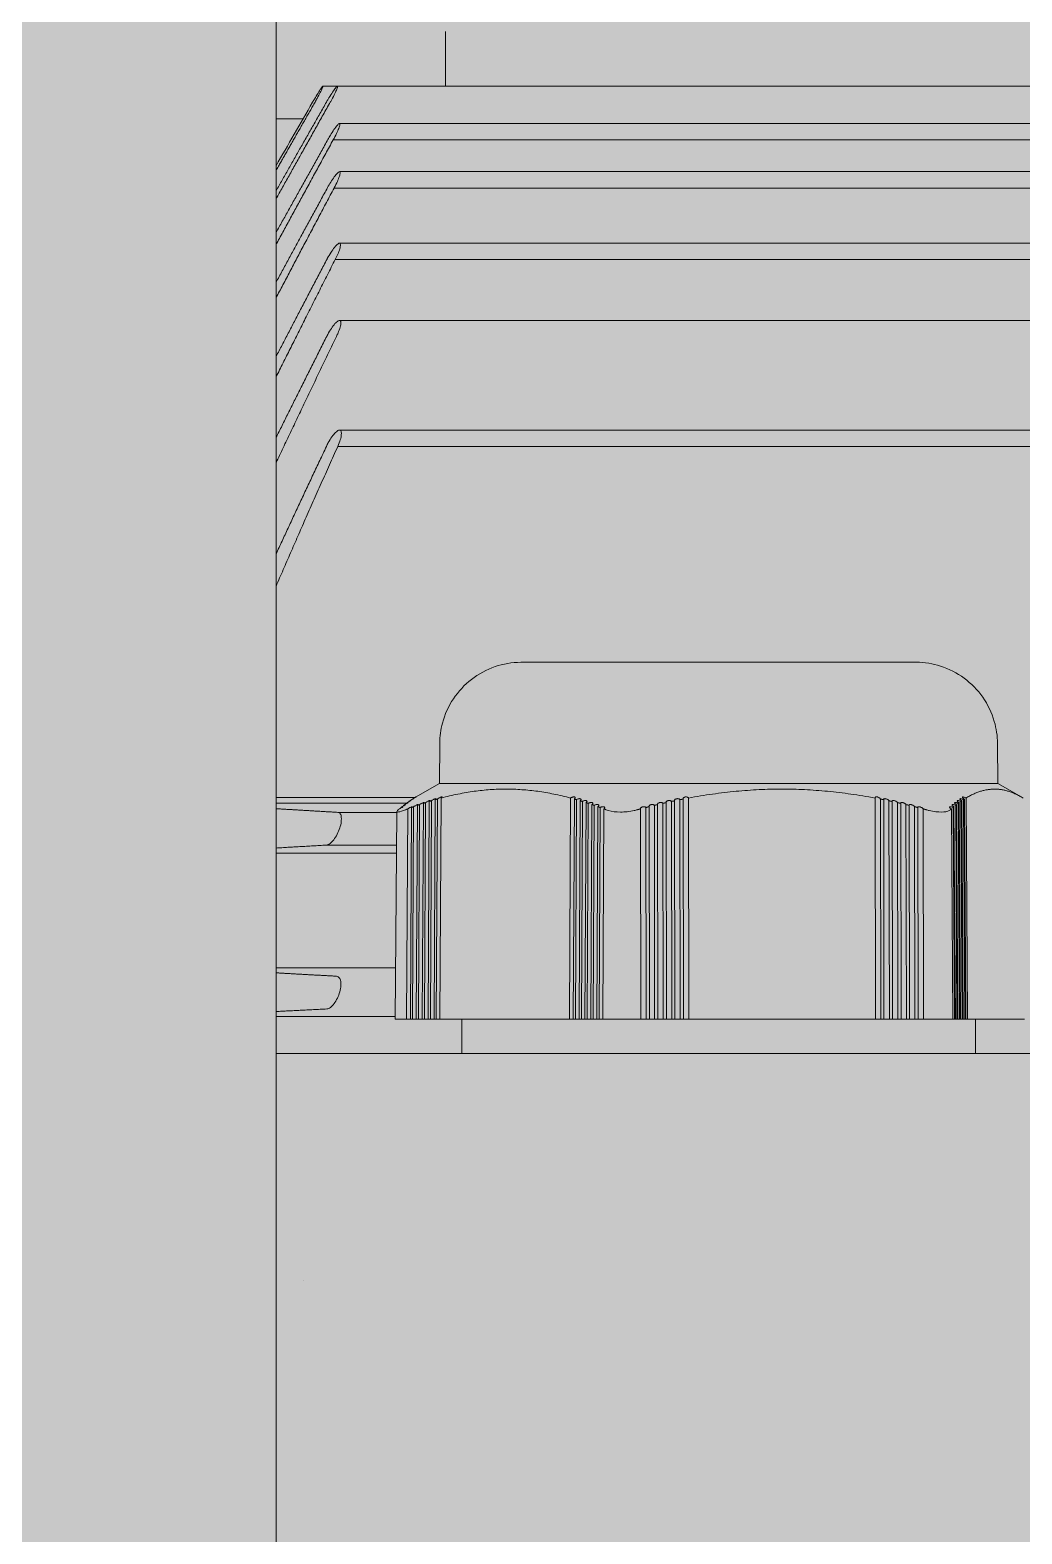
# Model space of a CAD drawing. Header units: centimetres. Extents: x 405564 to 502064, y 46284 to 60634.
# Drawn here: x 485158.52 to 485165.32, y 56085.97 to 56096.29 of the extents above; entities that cross this region are included whole.
import ezdxf

# ---------------------------------------------------------------- set-up
doc = ezdxf.new("R2010")
doc.units = ezdxf.units.CM
doc.layers.get('0').update_dxf_attribs({"color": 8, "lineweight": 9})
doc.layers.add('0-KRCN-MİMARİ-220526', color=8, linetype='Continuous', lineweight=9)
doc.layers.add('Visible (ISO)', color=8, linetype='Continuous', lineweight=18)
doc.layers.add('AS_NOT_MIMARI', color=8, linetype='Continuous')

# ---------------------------------------------------------------- blocks, each defined once
blk = doc.blocks.new('A$Cdfb98813')
h = blk.add_hatch()
h.set_pattern_fill('ANGLE', color=256)
h.set_pattern_definition([(0, (-482318.783, -59032.118), (0, 6.985), [5.08, -1.905]), (90, (-482318.783, -59032.118), (-6.985, 4e-16), [5.08, -1.905])])
h.paths.add_polyline_path([(2235.139, -683), (325.139, -683), (325.139, -933.015), (2235.139, -933.015)])
h.paths.add_polyline_path([(800, -700), (900, -700), (900, -800), (800, -800)], flags=16)
h.paths.add_polyline_path([(1700, -700), (1800, -700), (1800, -800), (1700, -800)], flags=16)
at = {"layer": 'Visible (ISO)'}
for p, q in [((1310.458, -722.029), (1310.458, -777.529)), ((1311.621, -736.279), (1311.621, -736.654)), ((1310.879, -736.654), (1310.78, -736.654)), ((1318.633, -736.654), (1310.879, -736.654)), ((1310.643, -736.879), (1310.458, -736.879)), ((1318.633, -736.91), (1310.893, -736.91)), ((1310.85, -737.023), (1318.633, -737.023)), ((1318.633, -737.241), (1310.893, -737.241)), ((1310.856, -737.354), (1318.633, -737.354)), ((1318.633, -737.732), (1310.893, -737.732)), ((1310.864, -737.844), (1318.708, -737.844)), ((1335.139, -738.263), (1310.893, -738.263)), ((1320.47, -739.016), (1310.893, -739.016)), ((1310.881, -739.129), (1320.5, -739.129)), ((1312.137, -740.61), (1314.415, -740.61)), ((1311.581, -741.167), (1311.579, -741.442)), ((1315.409, -741.167), (1315.411, -741.442)), ((1311.579, -741.442), (1311.416, -741.536)), ((1311.579, -741.442), (1315.411, -741.442)), ((1315.411, -741.442), (1315.575, -741.536)), ((1311.411, -741.539), (1310.458, -741.539)), ((1310.458, -741.578), (1311.353, -741.578)), ((1311.315, -741.611), (1311.315, -741.608)), ((1311.333, -741.596), (1311.333, -741.593)), ((1311.351, -741.579), (1311.351, -741.581)), ((1311.362, -741.617), (1311.354, -743.062)), ((1311.369, -741.566), (1311.369, -741.568)), ((1311.387, -741.608), (1311.38, -743.062)), ((1311.387, -741.554), (1311.387, -741.555)), ((1311.402, -741.602), (1311.395, -743.062)), ((1311.405, -741.543), (1311.405, -741.543)), ((1311.428, -741.593), (1311.42, -743.062)), ((1311.443, -741.588), (1311.436, -743.062)), ((1311.469, -741.579), (1311.461, -743.062)), ((1311.476, -743.062), (1311.484, -741.574)), ((1311.502, -743.062), (1311.509, -741.566)), ((1311.517, -743.062), (1311.524, -741.562)), ((1311.542, -743.062), (1311.55, -741.554)), ((1311.557, -743.062), (1311.565, -741.55)), ((1311.583, -743.062), (1311.591, -741.543)), ((1312.479, -741.543), (1312.471, -743.062)), ((1312.505, -741.55), (1312.497, -743.062)), ((1312.52, -741.554), (1312.512, -743.062)), ((1312.545, -741.562), (1312.538, -743.062)), ((1312.56, -741.566), (1312.553, -743.062)), ((1312.586, -741.574), (1312.578, -743.062)), ((1312.601, -741.579), (1312.593, -743.062)), ((1312.619, -743.062), (1312.626, -741.588)), ((1312.634, -743.062), (1312.642, -741.593)), ((1312.659, -743.062), (1312.667, -741.602)), ((1312.675, -743.062), (1312.682, -741.608)), ((1312.7, -743.062), (1312.707, -741.617)), ((1312.959, -741.617), (1312.961, -743.062)), ((1312.996, -741.608), (1312.998, -743.062)), ((1313.018, -741.602), (1313.02, -743.062)), ((1313.054, -741.593), (1313.056, -743.062)), ((1313.076, -741.588), (1313.078, -743.062)), ((1313.115, -743.062), (1313.113, -741.579)), ((1313.137, -743.062), (1313.135, -741.574)), ((1313.174, -743.062), (1313.171, -741.566)), ((1313.195, -743.062), (1313.193, -741.562)), ((1313.232, -743.062), (1313.23, -741.554)), ((1313.254, -743.062), (1313.252, -741.55)), ((1313.291, -743.062), (1313.288, -741.543)), ((1314.569, -741.543), (1314.571, -743.062)), ((1314.606, -741.55), (1314.608, -743.062)), ((1314.628, -741.554), (1314.63, -743.062)), ((1314.664, -741.562), (1314.667, -743.062)), ((1314.686, -741.566), (1314.689, -743.062)), ((1314.723, -741.574), (1314.725, -743.062)), ((1314.745, -741.579), (1314.747, -743.062)), ((1314.784, -743.062), (1314.781, -741.588)), ((1314.806, -743.062), (1314.803, -741.593)), ((1314.842, -743.062), (1314.84, -741.602)), ((1314.864, -743.062), (1314.862, -741.608)), ((1314.901, -743.062), (1314.899, -741.617)), ((1315.093, -741.617), (1315.102, -743.062)), ((1315.104, -741.608), (1315.113, -743.062)), ((1315.11, -741.602), (1315.12, -743.062)), ((1315.122, -741.593), (1315.131, -743.062)), ((1315.128, -741.588), (1315.138, -743.062)), ((1315.139, -741.579), (1315.149, -743.062)), ((1315.156, -743.062), (1315.146, -741.574)), ((1315.167, -743.062), (1315.157, -741.566)), ((1315.174, -743.062), (1315.164, -741.562)), ((1315.185, -743.062), (1315.175, -741.554)), ((1315.192, -743.062), (1315.182, -741.55)), ((1315.203, -743.062), (1315.193, -741.543)), ((1311.287, -741.641), (1310.881, -741.641)), ((1311.276, -743.062), (1311.287, -741.636)), ((1311.285, -741.921), (1310.458, -741.921)), ((1310.803, -741.866), (1311.285, -741.866)), ((1310.458, -742.709), (1311.279, -742.709)), ((1311.276, -743.042), (1310.458, -743.042)), ((1311.276, -743.062), (1311.335, -743.062)), ((1311.354, -743.062), (1311.335, -743.062)), ((1311.38, -743.062), (1311.354, -743.062)), ((1311.395, -743.062), (1311.38, -743.062)), ((1311.42, -743.062), (1311.395, -743.062)), ((1311.436, -743.062), (1311.42, -743.062)), ((1311.461, -743.062), (1311.436, -743.062)), ((1311.476, -743.062), (1311.461, -743.062)), ((1311.502, -743.062), (1311.476, -743.062)), ((1311.517, -743.062), (1311.502, -743.062)), ((1311.542, -743.062), (1311.517, -743.062)), ((1311.557, -743.062), (1311.542, -743.062)), ((1311.583, -743.062), (1311.557, -743.062)), ((1312.471, -743.062), (1311.583, -743.062)), ((1311.733, -743.296), (1311.733, -743.062)), ((1312.497, -743.062), (1312.471, -743.062)), ((1312.512, -743.062), (1312.497, -743.062)), ((1312.538, -743.062), (1312.512, -743.062)), ((1312.553, -743.062), (1312.538, -743.062)), ((1312.578, -743.062), (1312.553, -743.062)), ((1312.593, -743.062), (1312.578, -743.062)), ((1312.619, -743.062), (1312.593, -743.062)), ((1312.634, -743.062), (1312.619, -743.062)), ((1312.659, -743.062), (1312.634, -743.062)), ((1312.675, -743.062), (1312.659, -743.062)), ((1312.7, -743.062), (1312.675, -743.062)), ((1312.719, -743.062), (1312.7, -743.062)), ((1312.719, -743.062), (1312.934, -743.062)), ((1312.961, -743.062), (1312.934, -743.062)), ((1312.998, -743.062), (1312.961, -743.062)), ((1313.02, -743.062), (1312.998, -743.062)), ((1313.056, -743.062), (1313.02, -743.062)), ((1313.078, -743.062), (1313.056, -743.062)), ((1313.115, -743.062), (1313.078, -743.062)), ((1313.137, -743.062), (1313.115, -743.062)), ((1313.174, -743.062), (1313.137, -743.062)), ((1313.195, -743.062), (1313.174, -743.062)), ((1313.232, -743.062), (1313.195, -743.062)), ((1313.254, -743.062), (1313.232, -743.062)), ((1313.291, -743.062), (1313.254, -743.062)), ((1314.571, -743.062), (1313.291, -743.062)), ((1314.608, -743.062), (1314.571, -743.062)), ((1314.63, -743.062), (1314.608, -743.062)), ((1314.667, -743.062), (1314.63, -743.062)), ((1314.689, -743.062), (1314.667, -743.062)), ((1314.725, -743.062), (1314.689, -743.062)), ((1314.747, -743.062), (1314.725, -743.062)), ((1314.784, -743.062), (1314.747, -743.062)), ((1314.806, -743.062), (1314.784, -743.062)), ((1314.842, -743.062), (1314.806, -743.062)), ((1314.864, -743.062), (1314.842, -743.062)), ((1314.901, -743.062), (1314.864, -743.062)), ((1314.928, -743.062), (1314.901, -743.062)), ((1314.928, -743.062), (1315.094, -743.062)), ((1315.102, -743.062), (1315.094, -743.062)), ((1315.113, -743.062), (1315.102, -743.062)), ((1315.12, -743.062), (1315.113, -743.062)), ((1315.131, -743.062), (1315.12, -743.062)), ((1315.138, -743.062), (1315.131, -743.062)), ((1315.149, -743.062), (1315.138, -743.062)), ((1315.156, -743.062), (1315.149, -743.062)), ((1315.167, -743.062), (1315.156, -743.062)), ((1315.174, -743.062), (1315.167, -743.062)), ((1315.185, -743.062), (1315.174, -743.062)), ((1315.192, -743.062), (1315.185, -743.062)), ((1315.203, -743.062), (1315.192, -743.062)), ((1315.595, -743.062), (1315.203, -743.062)), ((1315.258, -743.296), (1315.258, -743.062)), ((1310.458, -743.296), (1322.308, -743.296)), ((1310.648, -744.856), (1310.648, -744.856))]:
    blk.add_line(p, q, dxfattribs=at)
for points, knots in [([(1310.726, -736.763), (1310.73, -736.755), (1310.735, -736.746), (1310.748, -736.723), (1310.755, -736.709), (1310.767, -736.687), (1310.772, -736.677), (1310.779, -736.661), (1310.78, -736.656), (1310.78, -736.653), (1310.779, -736.654), (1310.772, -736.662), (1310.767, -736.669), (1310.755, -736.687), (1310.748, -736.698), (1310.732, -736.725), (1310.723, -736.739), (1310.715, -736.753), (1310.713, -736.756), (1310.711, -736.76), (1310.709, -736.763)], [0.5120451, 0.5120451, 0.5120451, 0.5120451, 0.5487995, 0.5487995, 0.6126513, 0.6126513, 0.6714037, 0.6714037, 0.7301561, 0.7301561, 0.7889085, 0.7889085, 0.847661, 0.847661, 0.9115128, 0.9115128, 0.9753646, 0.9753646, 0.9753646, 0.9909308, 0.9909308, 0.9909308, 0.9909308]), ([(1310.83, -736.763), (1310.834, -736.758), (1310.837, -736.752), (1310.848, -736.732), (1310.855, -736.717), (1310.867, -736.693), (1310.872, -736.682), (1310.878, -736.665), (1310.88, -736.659), (1310.88, -736.653), (1310.878, -736.653), (1310.872, -736.659), (1310.867, -736.665), (1310.855, -736.681), (1310.848, -736.692), (1310.832, -736.717), (1310.823, -736.731), (1310.815, -736.744), (1310.811, -736.75), (1310.808, -736.757), (1310.804, -736.763)], [0.5248685, 0.5248685, 0.5248685, 0.5248685, 0.5488301, 0.5488301, 0.6126773, 0.6126773, 0.6714255, 0.6714255, 0.7301737, 0.7301737, 0.7889219, 0.7889219, 0.8476701, 0.8476701, 0.9115173, 0.9115173, 0.9753645, 0.9753645, 0.9753645, 1.0039795, 1.0039795, 1.0039795, 1.0039795]), ([(1310.814, -737.02), (1310.82, -737.01), (1310.826, -737), (1310.831, -736.991), (1310.839, -736.978), (1310.847, -736.964), (1310.864, -736.941), (1310.871, -736.931), (1310.883, -736.917), (1310.888, -736.912), (1310.894, -736.909), (1310.896, -736.911), (1310.896, -736.919), (1310.894, -736.926), (1310.888, -736.946), (1310.883, -736.958), (1310.871, -736.983), (1310.864, -736.998), (1310.854, -737.016), (1310.852, -737.019), (1310.85, -737.023)], [-0.0427645, -0.0427645, -0.0427645, -0.0427645, 0, 0, 0, 0.0638465, 0.0638465, 0.127693, 0.127693, 0.1864405, 0.1864405, 0.2451881, 0.2451881, 0.3039356, 0.3039356, 0.3626831, 0.3626831, 0.4265296, 0.4265296, 0.440726, 0.440726, 0.440726, 0.440726]), ([(1310.811, -737.351), (1310.818, -737.338), (1310.826, -737.325), (1310.833, -737.314), (1310.841, -737.301), (1310.849, -737.288), (1310.865, -737.266), (1310.873, -737.257), (1310.884, -737.245), (1310.889, -737.242), (1310.896, -737.241), (1310.898, -737.243), (1310.898, -737.254), (1310.896, -737.262), (1310.889, -737.283), (1310.884, -737.296), (1310.873, -737.322), (1310.865, -737.337), (1310.857, -737.353), (1310.857, -737.353), (1310.856, -737.354)], [-0.0552172, -0.0552172, -0.0552172, -0.0552172, 0, 0, 0, 0.0638464, 0.0638464, 0.1276928, 0.1276928, 0.1864403, 0.1864403, 0.2451878, 0.2451878, 0.3039352, 0.3039352, 0.3626827, 0.3626827, 0.4265291, 0.4265291, 0.4283558, 0.4283558, 0.4283558, 0.4283558]), ([(1310.864, -737.844), (1310.871, -737.832), (1310.876, -737.82), (1310.887, -737.796), (1310.892, -737.783), (1310.898, -737.76), (1310.9, -737.75), (1310.9, -737.737), (1310.898, -737.733), (1310.892, -737.731), (1310.887, -737.734), (1310.875, -737.743), (1310.868, -737.751), (1310.851, -737.771), (1310.843, -737.783), (1310.835, -737.795), (1310.827, -737.808), (1310.818, -737.823), (1310.809, -737.839), (1310.809, -737.84), (1310.808, -737.841)], [0.5616538, 0.5616538, 0.5616538, 0.5616538, 0.6126824, 0.6126824, 0.6714298, 0.6714298, 0.7301771, 0.7301771, 0.7889245, 0.7889245, 0.8476719, 0.8476719, 0.9115182, 0.9115182, 0.9753645, 0.9753645, 0.9753645, 1.0408049, 1.0408049, 1.045293, 1.045293, 1.045293, 1.045293]), ([(1310.873, -738.372), (1310.877, -738.364), (1310.88, -738.356), (1310.889, -738.335), (1310.894, -738.322), (1310.901, -738.297), (1310.903, -738.286), (1310.903, -738.271), (1310.901, -738.266), (1310.894, -738.262), (1310.889, -738.263), (1310.878, -738.27), (1310.87, -738.276), (1310.854, -738.294), (1310.846, -738.306), (1310.838, -738.318), (1310.829, -738.33), (1310.821, -738.344), (1310.81, -738.364), (1310.808, -738.368), (1310.806, -738.372)], [0.5788538, 0.5788538, 0.5788538, 0.5788538, 0.6125323, 0.6125323, 0.671265, 0.671265, 0.7299977, 0.7299977, 0.7887304, 0.7887304, 0.8474631, 0.8474631, 0.9112934, 0.9112934, 0.9751238, 0.9751238, 0.9751238, 1.0405482, 1.0405482, 1.0582542, 1.0582542, 1.0582542, 1.0582542]), ([(1310.881, -739.129), (1310.883, -739.124), (1310.885, -739.119), (1310.893, -739.1), (1310.898, -739.086), (1310.905, -739.059), (1310.906, -739.048), (1310.906, -739.03), (1310.905, -739.023), (1310.898, -739.016), (1310.893, -739.015), (1310.881, -739.02), (1310.874, -739.025), (1310.858, -739.04), (1310.849, -739.051), (1310.841, -739.062), (1310.833, -739.073), (1310.824, -739.087), (1310.811, -739.111), (1310.807, -739.12), (1310.803, -739.129)], [0.590969, 0.590969, 0.590969, 0.590969, 0.612684, 0.612684, 0.6714311, 0.6714311, 0.7301782, 0.7301782, 0.7889253, 0.7889253, 0.8476724, 0.8476724, 0.9115185, 0.9115185, 0.9753645, 0.9753645, 0.9753645, 1.0408052, 1.0408052, 1.0787548, 1.0787548, 1.0787548, 1.0787548]), ([(1312.137, -740.61), (1312.077, -740.611), (1312.017, -740.621), (1311.903, -740.66), (1311.848, -740.69), (1311.751, -740.765), (1311.709, -740.811), (1311.641, -740.912), (1311.616, -740.969), (1311.588, -741.073), (1311.582, -741.12), (1311.581, -741.167)], [0, 0, 0, 0, 0.238017, 0.238017, 0.483165, 0.483165, 0.7262, 0.7262, 0.969988, 0.969988, 1.157502, 1.157502, 1.157502, 1.157502]), ([(1314.854, -740.61), (1314.854, -740.61), (1314.853, -740.61), (1314.852, -740.61), (1314.849, -740.61), (1314.836, -740.61), (1314.815, -740.61), (1314.794, -740.61), (1314.765, -740.61), (1314.727, -740.61), (1314.69, -740.61), (1314.645, -740.61), (1314.592, -740.61), (1314.566, -740.61), (1314.538, -740.61), (1314.508, -740.61), (1314.479, -740.61), (1314.448, -740.61), (1314.415, -740.61)], [0.736805, 0.736805, 0.736805, 0.736805, 0.75, 0.75, 0.75, 0.8125, 0.8125, 0.8125, 0.875, 0.875, 0.875, 0.9375, 0.9375, 0.9375, 0.9687532, 0.9687532, 0.9687532, 1, 1, 1, 1]), ([(1315.409, -741.167), (1315.409, -741.117), (1315.401, -741.065), (1315.37, -740.957), (1315.343, -740.9), (1315.273, -740.8), (1315.229, -740.756), (1315.131, -740.683), (1315.076, -740.655), (1314.965, -740.62), (1314.909, -740.61), (1314.854, -740.61)], [0, 0, 0, 0, 0.203125, 0.203125, 0.449055, 0.449055, 0.692054, 0.692054, 0.935831, 0.935831, 1.157549, 1.157549, 1.157549, 1.157549]), ([(1311.315, -741.608), (1311.318, -741.607), (1311.32, -741.606), (1311.323, -741.604), (1311.325, -741.603), (1311.327, -741.602), (1311.328, -741.602), (1311.329, -741.602), (1311.329, -741.602), (1311.328, -741.603), (1311.326, -741.604), (1311.324, -741.606), (1311.322, -741.607), (1311.318, -741.61), (1311.315, -741.611), (1311.31, -741.614), (1311.308, -741.615), (1311.305, -741.617), (1311.305, -741.617), (1311.304, -741.617)], [-0.1505631, -0.1505631, -0.1505631, -0.1505631, -0.14098147, -0.14098147, -0.13167596, -0.13167596, -0.12237044, -0.12237044, -0.11307698, -0.11307698, -0.10378353, -0.10378353, -0.09284138, -0.09284138, -0.08189923, -0.08189923, -0.07121955, -0.07121955, -0.0691374, -0.0691374, -0.0691374, -0.0691374]), ([(1311.333, -741.593), (1311.336, -741.592), (1311.338, -741.591), (1311.341, -741.589), (1311.343, -741.588), (1311.345, -741.587), (1311.346, -741.587), (1311.347, -741.587), (1311.347, -741.587), (1311.345, -741.588), (1311.344, -741.589), (1311.342, -741.591), (1311.34, -741.592), (1311.335, -741.595), (1311.333, -741.596), (1311.328, -741.599), (1311.326, -741.6), (1311.323, -741.602), (1311.322, -741.602), (1311.322, -741.602)], [-0.15122649, -0.15122649, -0.15122649, -0.15122649, -0.14098636, -0.14098636, -0.13168182, -0.13168182, -0.12237727, -0.12237727, -0.11308418, -0.11308418, -0.10379109, -0.10379109, -0.09284881, -0.09284881, -0.08190653, -0.08190653, -0.07122607, -0.07122607, -0.06979734, -0.06979734, -0.06979734, -0.06979734]), ([(1311.351, -741.579), (1311.354, -741.578), (1311.356, -741.577), (1311.36, -741.575), (1311.361, -741.574), (1311.364, -741.573), (1311.364, -741.573), (1311.365, -741.573), (1311.365, -741.573), (1311.363, -741.574), (1311.362, -741.575), (1311.359, -741.577), (1311.357, -741.578), (1311.353, -741.581), (1311.35, -741.582), (1311.346, -741.585), (1311.343, -741.586), (1311.34, -741.588), (1311.34, -741.588), (1311.34, -741.588)], [-0.15190605, -0.15190605, -0.15190605, -0.15190605, -0.14099114, -0.14099114, -0.13168756, -0.13168756, -0.12238398, -0.12238398, -0.11309123, -0.11309123, -0.10379847, -0.10379847, -0.09285604, -0.09285604, -0.08191361, -0.08191361, -0.0712324, -0.0712324, -0.07047338, -0.07047338, -0.07047338, -0.07047338]), ([(1311.369, -741.566), (1311.37, -741.566), (1311.37, -741.566), (1311.372, -741.565), (1311.375, -741.563), (1311.378, -741.561), (1311.38, -741.561), (1311.382, -741.56), (1311.382, -741.559), (1311.383, -741.559), (1311.382, -741.56), (1311.381, -741.561), (1311.38, -741.561), (1311.377, -741.563), (1311.375, -741.565), (1311.37, -741.567), (1311.368, -741.569), (1311.363, -741.571), (1311.361, -741.573), (1311.358, -741.574), (1311.358, -741.574), (1311.358, -741.574)], [-0.15260197, -0.15260197, -0.15260197, -0.15260197, -0.1519491, -0.1519491, -0.1409958, -0.1409958, -0.13169317, -0.13169317, -0.12239054, -0.12239054, -0.11309808, -0.11309808, -0.10380563, -0.10380563, -0.09286303, -0.09286303, -0.08192043, -0.08192043, -0.07123852, -0.07123852, -0.07116546, -0.07116546, -0.07116546, -0.07116546]), ([(1311.362, -741.617), (1311.362, -741.617), (1311.362, -741.617), (1311.365, -741.615), (1311.367, -741.614), (1311.369, -741.613), (1311.372, -741.611), (1311.374, -741.61), (1311.379, -741.607), (1311.382, -741.606), (1311.386, -741.604), (1311.388, -741.603), (1311.391, -741.602), (1311.392, -741.602), (1311.393, -741.602), (1311.393, -741.602), (1311.393, -741.603), (1311.392, -741.604), (1311.39, -741.606), (1311.389, -741.607), (1311.387, -741.608)], [-0.01276183, -0.01276183, -0.01276183, -0.01276183, -0.01067968, -0.01067968, 0, 0, 0, 0.01094215, 0.01094215, 0.02188429, 0.02188429, 0.03117775, 0.03117775, 0.04047121, 0.04047121, 0.04977672, 0.04977672, 0.05908224, 0.05908224, 0.06866373, 0.06866373, 0.06866373, 0.06866373]), ([(1311.387, -741.554), (1311.388, -741.554), (1311.388, -741.554), (1311.391, -741.552), (1311.393, -741.551), (1311.396, -741.549), (1311.398, -741.548), (1311.4, -741.547), (1311.4, -741.547), (1311.401, -741.547), (1311.4, -741.547), (1311.399, -741.548), (1311.398, -741.549), (1311.395, -741.551), (1311.392, -741.552), (1311.388, -741.555), (1311.385, -741.556), (1311.381, -741.559), (1311.378, -741.56), (1311.376, -741.562)], [-0.15331396, -0.15331396, -0.15331396, -0.15331396, -0.15195309, -0.15195309, -0.14100031, -0.14100031, -0.13169861, -0.13169861, -0.12239691, -0.12239691, -0.11310472, -0.11310472, -0.10381253, -0.10381253, -0.09286974, -0.09286974, -0.08192695, -0.08192695, -0.07187321, -0.07187321, -0.07187321, -0.07187321]), ([(1311.405, -741.543), (1311.406, -741.542), (1311.406, -741.542), (1311.409, -741.54), (1311.411, -741.539), (1311.415, -741.537), (1311.416, -741.537), (1311.418, -741.535), (1311.419, -741.535), (1311.419, -741.535), (1311.418, -741.535), (1311.417, -741.536), (1311.415, -741.537), (1311.412, -741.539), (1311.41, -741.54), (1311.405, -741.543), (1311.403, -741.545), (1311.398, -741.547), (1311.396, -741.548), (1311.394, -741.55)], [-0.15404177, -0.15404177, -0.15404177, -0.15404177, -0.15195691, -0.15195691, -0.14100465, -0.14100465, -0.13170386, -0.13170386, -0.12240308, -0.12240308, -0.11311111, -0.11311111, -0.10381914, -0.10381914, -0.09287615, -0.09287615, -0.08193315, -0.08193315, -0.0725969, -0.0725969, -0.0725969, -0.0725969]), ([(1311.402, -741.602), (1311.403, -741.602), (1311.403, -741.602), (1311.405, -741.6), (1311.407, -741.599), (1311.41, -741.598), (1311.412, -741.596), (1311.414, -741.595), (1311.42, -741.592), (1311.422, -741.591), (1311.426, -741.589), (1311.428, -741.588), (1311.431, -741.587), (1311.432, -741.587), (1311.434, -741.587), (1311.434, -741.587), (1311.434, -741.588), (1311.433, -741.589), (1311.431, -741.591), (1311.43, -741.592), (1311.428, -741.593)], [-0.0121092, -0.0121092, -0.0121092, -0.0121092, -0.01068047, -0.01068047, 0, 0, 0, 0.01094228, 0.01094228, 0.02188456, 0.02188456, 0.03117765, 0.03117765, 0.04047074, 0.04047074, 0.04977529, 0.04977529, 0.05907983, 0.05907983, 0.06931978, 0.06931978, 0.06931978, 0.06931978]), ([(1311.443, -741.588), (1311.443, -741.588), (1311.443, -741.588), (1311.445, -741.586), (1311.448, -741.585), (1311.45, -741.583), (1311.452, -741.582), (1311.455, -741.581), (1311.46, -741.578), (1311.462, -741.577), (1311.466, -741.575), (1311.468, -741.574), (1311.472, -741.573), (1311.473, -741.573), (1311.474, -741.573), (1311.475, -741.573), (1311.474, -741.574), (1311.474, -741.575), (1311.472, -741.577), (1311.47, -741.578), (1311.469, -741.579)], [-0.01144023, -0.01144023, -0.01144023, -0.01144023, -0.01068121, -0.01068121, 0, 0, 0, 0.01094243, 0.01094243, 0.02188486, 0.02188486, 0.03117762, 0.03117762, 0.04047037, 0.04047037, 0.04977396, 0.04977396, 0.05907754, 0.05907754, 0.06999242, 0.06999242, 0.06999242, 0.06999242]), ([(1311.484, -741.574), (1311.484, -741.574), (1311.484, -741.574), (1311.486, -741.573), (1311.488, -741.571), (1311.49, -741.57), (1311.492, -741.569), (1311.495, -741.567), (1311.5, -741.565), (1311.503, -741.563), (1311.507, -741.561), (1311.509, -741.561), (1311.512, -741.56), (1311.513, -741.559), (1311.515, -741.559), (1311.515, -741.56), (1311.515, -741.561), (1311.515, -741.561), (1311.513, -741.563), (1311.511, -741.565), (1311.509, -741.566), (1311.509, -741.566), (1311.509, -741.566)], [-0.01075497, -0.01075497, -0.01075497, -0.01075497, -0.0106819, -0.0106819, 0, 0, 0, 0.0109426, 0.0109426, 0.0218852, 0.0218852, 0.03117766, 0.03117766, 0.04047011, 0.04047011, 0.04977274, 0.04977274, 0.05907537, 0.05907537, 0.07002867, 0.07002867, 0.07068154, 0.07068154, 0.07068154, 0.07068154]), ([(1311.524, -741.562), (1311.526, -741.56), (1311.528, -741.559), (1311.53, -741.558), (1311.532, -741.556), (1311.535, -741.555), (1311.54, -741.552), (1311.543, -741.551), (1311.547, -741.549), (1311.549, -741.548), (1311.552, -741.547), (1311.554, -741.547), (1311.555, -741.547), (1311.556, -741.547), (1311.556, -741.548), (1311.556, -741.549), (1311.554, -741.551), (1311.552, -741.552), (1311.55, -741.554), (1311.55, -741.554), (1311.55, -741.554)], [-0.01005356, -0.01005356, -0.01005356, -0.01005356, 0, 0, 0, 0.01094279, 0.01094279, 0.02188558, 0.02188558, 0.03117777, 0.03117777, 0.04046996, 0.04046996, 0.04977166, 0.04977166, 0.05907336, 0.05907336, 0.07002613, 0.07002613, 0.07138701, 0.07138701, 0.07138701, 0.07138701]), ([(1311.565, -741.55), (1311.567, -741.548), (1311.569, -741.547), (1311.57, -741.546), (1311.573, -741.545), (1311.575, -741.543), (1311.58, -741.54), (1311.583, -741.539), (1311.587, -741.537), (1311.589, -741.536), (1311.593, -741.535), (1311.594, -741.535), (1311.596, -741.535), (1311.597, -741.535), (1311.597, -741.537), (1311.596, -741.537), (1311.595, -741.539), (1311.593, -741.54), (1311.591, -741.542), (1311.591, -741.542), (1311.591, -741.543)], [-0.00933625, -0.00933625, -0.00933625, -0.00933625, 0, 0, 0, 0.01094299, 0.01094299, 0.02188599, 0.02188599, 0.03117796, 0.03117796, 0.04046993, 0.04046993, 0.04977071, 0.04977071, 0.0590715, 0.0590715, 0.07002376, 0.07002376, 0.07210862, 0.07210862, 0.07210862, 0.07210862]), ([(1312.479, -741.543), (1312.48, -741.542), (1312.48, -741.542), (1312.482, -741.54), (1312.485, -741.539), (1312.489, -741.537), (1312.492, -741.537), (1312.497, -741.535), (1312.499, -741.535), (1312.503, -741.535), (1312.505, -741.535), (1312.508, -741.536), (1312.509, -741.537), (1312.511, -741.539), (1312.511, -741.54), (1312.51, -741.543), (1312.51, -741.545), (1312.508, -741.547), (1312.506, -741.548), (1312.505, -741.55)], [-0.15404177, -0.15404177, -0.15404177, -0.15404177, -0.15195691, -0.15195691, -0.14100465, -0.14100465, -0.13170386, -0.13170386, -0.12240308, -0.12240308, -0.11311111, -0.11311111, -0.10381914, -0.10381914, -0.09287615, -0.09287615, -0.08193315, -0.08193315, -0.0725969, -0.0725969, -0.0725969, -0.0725969]), ([(1312.52, -741.554), (1312.52, -741.554), (1312.52, -741.554), (1312.523, -741.552), (1312.525, -741.551), (1312.529, -741.549), (1312.532, -741.548), (1312.537, -741.547), (1312.539, -741.547), (1312.543, -741.547), (1312.545, -741.547), (1312.548, -741.548), (1312.549, -741.549), (1312.551, -741.551), (1312.551, -741.552), (1312.551, -741.555), (1312.55, -741.556), (1312.548, -741.559), (1312.547, -741.56), (1312.545, -741.562)], [-0.15331396, -0.15331396, -0.15331396, -0.15331396, -0.15195309, -0.15195309, -0.14100031, -0.14100031, -0.13169861, -0.13169861, -0.12239692, -0.12239692, -0.11310472, -0.11310472, -0.10381253, -0.10381253, -0.09286974, -0.09286974, -0.08192696, -0.08192696, -0.07187321, -0.07187321, -0.07187321, -0.07187321]), ([(1312.56, -741.566), (1312.561, -741.566), (1312.561, -741.566), (1312.563, -741.565), (1312.565, -741.563), (1312.57, -741.561), (1312.572, -741.561), (1312.577, -741.56), (1312.579, -741.559), (1312.583, -741.559), (1312.585, -741.56), (1312.589, -741.561), (1312.59, -741.561), (1312.592, -741.563), (1312.592, -741.565), (1312.592, -741.567), (1312.591, -741.569), (1312.589, -741.571), (1312.588, -741.573), (1312.586, -741.574), (1312.586, -741.574), (1312.586, -741.574)], [-0.15260197, -0.15260197, -0.15260197, -0.15260197, -0.1519491, -0.1519491, -0.1409958, -0.1409958, -0.13169317, -0.13169317, -0.12239054, -0.12239054, -0.11309808, -0.11309808, -0.10380563, -0.10380563, -0.09286303, -0.09286303, -0.08192043, -0.08192043, -0.07123852, -0.07123852, -0.07116546, -0.07116546, -0.07116546, -0.07116546]), ([(1312.601, -741.579), (1312.603, -741.578), (1312.605, -741.577), (1312.61, -741.575), (1312.612, -741.574), (1312.617, -741.573), (1312.619, -741.573), (1312.623, -741.573), (1312.626, -741.573), (1312.629, -741.574), (1312.63, -741.575), (1312.632, -741.577), (1312.632, -741.578), (1312.632, -741.581), (1312.632, -741.582), (1312.63, -741.585), (1312.629, -741.586), (1312.627, -741.588), (1312.626, -741.588), (1312.626, -741.588)], [-0.15190605, -0.15190605, -0.15190605, -0.15190605, -0.14099115, -0.14099115, -0.13168756, -0.13168756, -0.12238398, -0.12238398, -0.11309123, -0.11309123, -0.10379847, -0.10379847, -0.09285604, -0.09285604, -0.08191361, -0.08191361, -0.0712324, -0.0712324, -0.07047338, -0.07047338, -0.07047338, -0.07047338]), ([(1312.642, -741.593), (1312.643, -741.592), (1312.645, -741.591), (1312.65, -741.589), (1312.652, -741.588), (1312.657, -741.587), (1312.659, -741.587), (1312.664, -741.587), (1312.666, -741.587), (1312.669, -741.588), (1312.67, -741.589), (1312.672, -741.591), (1312.673, -741.592), (1312.673, -741.595), (1312.672, -741.596), (1312.671, -741.599), (1312.669, -741.6), (1312.667, -741.602), (1312.667, -741.602), (1312.667, -741.602)], [-0.15122649, -0.15122649, -0.15122649, -0.15122649, -0.14098636, -0.14098636, -0.13168182, -0.13168182, -0.12237727, -0.12237727, -0.11308418, -0.11308418, -0.10379109, -0.10379109, -0.09284881, -0.09284881, -0.08190653, -0.08190653, -0.07122607, -0.07122607, -0.06979734, -0.06979734, -0.06979734, -0.06979734]), ([(1312.682, -741.608), (1312.684, -741.607), (1312.686, -741.606), (1312.69, -741.604), (1312.692, -741.603), (1312.697, -741.602), (1312.699, -741.602), (1312.704, -741.602), (1312.706, -741.602), (1312.709, -741.603), (1312.711, -741.604), (1312.713, -741.606), (1312.713, -741.607), (1312.714, -741.61), (1312.713, -741.611), (1312.712, -741.614), (1312.71, -741.615), (1312.708, -741.617), (1312.708, -741.617), (1312.707, -741.617)], [-0.1505631, -0.1505631, -0.1505631, -0.1505631, -0.14098147, -0.14098147, -0.13167596, -0.13167596, -0.12237044, -0.12237044, -0.11307698, -0.11307698, -0.10378353, -0.10378353, -0.09284138, -0.09284138, -0.08189923, -0.08189923, -0.07121955, -0.07121955, -0.0691374, -0.0691374, -0.0691374, -0.0691374]), ([(1312.996, -741.608), (1312.995, -741.607), (1312.994, -741.606), (1312.992, -741.604), (1312.99, -741.603), (1312.986, -741.602), (1312.984, -741.602), (1312.98, -741.602), (1312.977, -741.602), (1312.972, -741.603), (1312.97, -741.604), (1312.966, -741.606), (1312.964, -741.607), (1312.961, -741.61), (1312.96, -741.611), (1312.959, -741.613), (1312.959, -741.614), (1312.958, -741.615), (1312.959, -741.617), (1312.959, -741.617), (1312.959, -741.617)], [0.09422736, 0.09422736, 0.09422736, 0.09422736, 0.10380885, 0.10380885, 0.11311437, 0.11311437, 0.12241988, 0.12241988, 0.13171334, 0.13171334, 0.1410068, 0.1410068, 0.15194894, 0.15194894, 0.16289109, 0.16289109, 0.16289109, 0.17357077, 0.17357077, 0.17565292, 0.17565292, 0.17565292, 0.17565292]), ([(1313.054, -741.593), (1313.054, -741.592), (1313.053, -741.591), (1313.05, -741.589), (1313.048, -741.588), (1313.044, -741.587), (1313.042, -741.587), (1313.038, -741.587), (1313.035, -741.587), (1313.03, -741.588), (1313.028, -741.589), (1313.024, -741.591), (1313.022, -741.592), (1313.019, -741.595), (1313.018, -741.596), (1313.018, -741.598), (1313.017, -741.599), (1313.017, -741.6), (1313.017, -741.602), (1313.018, -741.602), (1313.018, -741.602)], [0.0935752, 0.0935752, 0.0935752, 0.0935752, 0.10381515, 0.10381515, 0.1131197, 0.1131197, 0.12242424, 0.12242424, 0.13171733, 0.13171733, 0.14101042, 0.14101042, 0.1519527, 0.1519527, 0.16289498, 0.16289498, 0.16289498, 0.17357545, 0.17357545, 0.17500418, 0.17500418, 0.17500418, 0.17500418]), ([(1313.113, -741.579), (1313.112, -741.578), (1313.111, -741.577), (1313.108, -741.575), (1313.107, -741.574), (1313.103, -741.573), (1313.1, -741.573), (1313.096, -741.573), (1313.093, -741.573), (1313.088, -741.574), (1313.086, -741.575), (1313.082, -741.577), (1313.08, -741.578), (1313.077, -741.581), (1313.077, -741.582), (1313.076, -741.583), (1313.076, -741.585), (1313.076, -741.586), (1313.076, -741.588), (1313.076, -741.588), (1313.076, -741.588)], [0.09290634, 0.09290634, 0.09290634, 0.09290634, 0.10382122, 0.10382122, 0.1131248, 0.1131248, 0.12242838, 0.12242838, 0.13172114, 0.13172114, 0.14101389, 0.14101389, 0.15195632, 0.15195632, 0.16289875, 0.16289875, 0.16289875, 0.17357996, 0.17357996, 0.17433898, 0.17433898, 0.17433898, 0.17433898]), ([(1313.171, -741.566), (1313.171, -741.566), (1313.171, -741.566), (1313.171, -741.565), (1313.169, -741.563), (1313.166, -741.561), (1313.165, -741.561), (1313.161, -741.56), (1313.158, -741.559), (1313.154, -741.559), (1313.151, -741.56), (1313.147, -741.561), (1313.144, -741.561), (1313.14, -741.563), (1313.139, -741.565), (1313.136, -741.567), (1313.135, -741.569), (1313.134, -741.57), (1313.134, -741.571), (1313.134, -741.573), (1313.135, -741.574), (1313.135, -741.574), (1313.135, -741.574)], [0.09222085, 0.09222085, 0.09222085, 0.09222085, 0.09287372, 0.09287372, 0.10382702, 0.10382702, 0.11312965, 0.11312965, 0.12243228, 0.12243228, 0.13172473, 0.13172473, 0.14101719, 0.14101719, 0.15195979, 0.15195979, 0.16290239, 0.16290239, 0.16290239, 0.17358429, 0.17358429, 0.17365736, 0.17365736, 0.17365736, 0.17365736]), ([(1313.23, -741.554), (1313.23, -741.554), (1313.23, -741.554), (1313.229, -741.552), (1313.228, -741.551), (1313.225, -741.549), (1313.223, -741.548), (1313.219, -741.547), (1313.216, -741.547), (1313.212, -741.547), (1313.209, -741.547), (1313.205, -741.548), (1313.202, -741.549), (1313.199, -741.551), (1313.197, -741.552), (1313.194, -741.555), (1313.193, -741.556), (1313.193, -741.558), (1313.193, -741.559), (1313.193, -741.56), (1313.193, -741.562)], [0.09151886, 0.09151886, 0.09151886, 0.09151886, 0.09287973, 0.09287973, 0.10383251, 0.10383251, 0.11313421, 0.11313421, 0.12243591, 0.12243591, 0.1317281, 0.1317281, 0.14102029, 0.14102029, 0.15196308, 0.15196308, 0.16290587, 0.16290587, 0.16290587, 0.17295943, 0.17295943, 0.17295943, 0.17295943]), ([(1313.288, -741.543), (1313.288, -741.542), (1313.288, -741.542), (1313.287, -741.54), (1313.286, -741.539), (1313.283, -741.537), (1313.281, -741.537), (1313.277, -741.535), (1313.274, -741.535), (1313.27, -741.535), (1313.267, -741.535), (1313.263, -741.536), (1313.261, -741.537), (1313.257, -741.539), (1313.255, -741.54), (1313.252, -741.543), (1313.252, -741.545), (1313.251, -741.546), (1313.251, -741.547), (1313.251, -741.548), (1313.252, -741.55)], [0.09080055, 0.09080055, 0.09080055, 0.09080055, 0.09288541, 0.09288541, 0.10383768, 0.10383768, 0.11313846, 0.11313846, 0.12243924, 0.12243924, 0.13173121, 0.13173121, 0.14102318, 0.14102318, 0.15196618, 0.15196618, 0.16290917, 0.16290917, 0.16290917, 0.17224617, 0.17224617, 0.17224617, 0.17224617]), ([(1314.569, -741.543), (1314.569, -741.542), (1314.569, -741.542), (1314.568, -741.54), (1314.569, -741.539), (1314.57, -741.537), (1314.571, -741.537), (1314.574, -741.535), (1314.576, -741.535), (1314.58, -741.535), (1314.582, -741.535), (1314.587, -741.536), (1314.589, -741.537), (1314.594, -741.539), (1314.596, -741.54), (1314.6, -741.543), (1314.602, -741.545), (1314.604, -741.547), (1314.605, -741.548), (1314.606, -741.55)], [-0.15404177, -0.15404177, -0.15404177, -0.15404177, -0.15195691, -0.15195691, -0.14100465, -0.14100465, -0.13170386, -0.13170386, -0.12240308, -0.12240308, -0.11311111, -0.11311111, -0.10381914, -0.10381914, -0.09287615, -0.09287615, -0.08193315, -0.08193315, -0.0725969, -0.0725969, -0.0725969, -0.0725969]), ([(1314.664, -741.562), (1314.664, -741.56), (1314.663, -741.559), (1314.66, -741.556), (1314.659, -741.555), (1314.654, -741.552), (1314.652, -741.551), (1314.647, -741.549), (1314.645, -741.548), (1314.64, -741.547), (1314.638, -741.547), (1314.634, -741.547), (1314.632, -741.547), (1314.629, -741.548), (1314.628, -741.549), (1314.627, -741.551), (1314.627, -741.552), (1314.628, -741.554), (1314.628, -741.554), (1314.628, -741.554)], [0.07187338, 0.07187338, 0.07187338, 0.07187338, 0.08192696, 0.08192696, 0.09286974, 0.09286974, 0.10381253, 0.10381253, 0.11310472, 0.11310472, 0.12239692, 0.12239692, 0.13169861, 0.13169861, 0.14100031, 0.14100031, 0.15195309, 0.15195309, 0.15331396, 0.15331396, 0.15331396, 0.15331396]), ([(1314.723, -741.574), (1314.723, -741.574), (1314.723, -741.574), (1314.722, -741.573), (1314.721, -741.571), (1314.719, -741.569), (1314.717, -741.567), (1314.712, -741.565), (1314.71, -741.563), (1314.705, -741.561), (1314.703, -741.561), (1314.698, -741.56), (1314.696, -741.559), (1314.692, -741.559), (1314.69, -741.56), (1314.688, -741.561), (1314.687, -741.561), (1314.686, -741.563), (1314.686, -741.565), (1314.686, -741.566), (1314.686, -741.566), (1314.686, -741.566)], [0.07116546, 0.07116546, 0.07116546, 0.07116546, 0.07123852, 0.07123852, 0.08192043, 0.08192043, 0.09286303, 0.09286303, 0.10380563, 0.10380563, 0.11309808, 0.11309808, 0.12239054, 0.12239054, 0.13169317, 0.13169317, 0.1409958, 0.1409958, 0.1519491, 0.1519491, 0.15260197, 0.15260197, 0.15260197, 0.15260197]), ([(1314.781, -741.588), (1314.781, -741.588), (1314.781, -741.588), (1314.781, -741.586), (1314.78, -741.585), (1314.777, -741.582), (1314.775, -741.581), (1314.77, -741.578), (1314.768, -741.577), (1314.763, -741.575), (1314.761, -741.574), (1314.756, -741.573), (1314.754, -741.573), (1314.75, -741.573), (1314.748, -741.573), (1314.746, -741.574), (1314.745, -741.575), (1314.744, -741.577), (1314.744, -741.578), (1314.745, -741.579)], [0.07047338, 0.07047338, 0.07047338, 0.07047338, 0.0712324, 0.0712324, 0.08191361, 0.08191361, 0.09285604, 0.09285604, 0.10379847, 0.10379847, 0.11309123, 0.11309123, 0.12238398, 0.12238398, 0.13168756, 0.13168756, 0.14099115, 0.14099115, 0.15190605, 0.15190605, 0.15190605, 0.15190605]), ([(1314.84, -741.602), (1314.84, -741.602), (1314.84, -741.602), (1314.839, -741.6), (1314.838, -741.599), (1314.835, -741.596), (1314.833, -741.595), (1314.829, -741.592), (1314.826, -741.591), (1314.821, -741.589), (1314.819, -741.588), (1314.814, -741.587), (1314.812, -741.587), (1314.808, -741.587), (1314.807, -741.587), (1314.804, -741.588), (1314.804, -741.589), (1314.803, -741.591), (1314.803, -741.592), (1314.803, -741.593)], [0.06979733, 0.06979733, 0.06979733, 0.06979733, 0.07122607, 0.07122607, 0.08190653, 0.08190653, 0.09284881, 0.09284881, 0.10379109, 0.10379109, 0.11308418, 0.11308418, 0.12237727, 0.12237727, 0.13168182, 0.13168182, 0.14098636, 0.14098636, 0.15122632, 0.15122632, 0.15122632, 0.15122632]), ([(1314.899, -741.617), (1314.898, -741.617), (1314.898, -741.617), (1314.897, -741.615), (1314.896, -741.614), (1314.893, -741.611), (1314.891, -741.61), (1314.887, -741.607), (1314.884, -741.606), (1314.879, -741.604), (1314.877, -741.603), (1314.873, -741.602), (1314.87, -741.602), (1314.867, -741.602), (1314.865, -741.602), (1314.863, -741.603), (1314.862, -741.604), (1314.861, -741.606), (1314.861, -741.607), (1314.862, -741.608)], [0.0691374, 0.0691374, 0.0691374, 0.0691374, 0.07121955, 0.07121955, 0.08189923, 0.08189923, 0.09284138, 0.09284138, 0.10378353, 0.10378353, 0.11307698, 0.11307698, 0.12237044, 0.12237044, 0.13167596, 0.13167596, 0.14098147, 0.14098147, 0.1505631, 0.1505631, 0.1505631, 0.1505631]), ([(1315.104, -741.608), (1315.102, -741.607), (1315.099, -741.606), (1315.095, -741.604), (1315.093, -741.603), (1315.088, -741.602), (1315.086, -741.602), (1315.083, -741.602), (1315.082, -741.602), (1315.08, -741.603), (1315.079, -741.604), (1315.079, -741.606), (1315.08, -741.607), (1315.082, -741.61), (1315.083, -741.611), (1315.085, -741.613), (1315.087, -741.614), (1315.089, -741.615), (1315.092, -741.617), (1315.092, -741.617), (1315.093, -741.617)], [0.09422736, 0.09422736, 0.09422736, 0.09422736, 0.10380885, 0.10380885, 0.11311437, 0.11311437, 0.12241988, 0.12241988, 0.13171334, 0.13171334, 0.1410068, 0.1410068, 0.15194894, 0.15194894, 0.16289109, 0.16289109, 0.16289109, 0.17357077, 0.17357077, 0.17565293, 0.17565293, 0.17565293, 0.17565293]), ([(1315.122, -741.593), (1315.119, -741.592), (1315.117, -741.591), (1315.112, -741.589), (1315.11, -741.588), (1315.106, -741.587), (1315.104, -741.587), (1315.101, -741.587), (1315.099, -741.587), (1315.098, -741.588), (1315.097, -741.589), (1315.097, -741.591), (1315.098, -741.592), (1315.1, -741.595), (1315.102, -741.596), (1315.103, -741.598), (1315.105, -741.599), (1315.107, -741.6), (1315.11, -741.602), (1315.11, -741.602), (1315.11, -741.602)], [0.0935752, 0.0935752, 0.0935752, 0.0935752, 0.10381515, 0.10381515, 0.1131197, 0.1131197, 0.12242424, 0.12242424, 0.13171733, 0.13171733, 0.14101042, 0.14101042, 0.1519527, 0.1519527, 0.16289498, 0.16289498, 0.16289498, 0.17357545, 0.17357545, 0.17500418, 0.17500418, 0.17500418, 0.17500418]), ([(1315.139, -741.579), (1315.137, -741.578), (1315.134, -741.577), (1315.13, -741.575), (1315.127, -741.574), (1315.123, -741.573), (1315.121, -741.573), (1315.118, -741.573), (1315.117, -741.573), (1315.115, -741.574), (1315.115, -741.575), (1315.115, -741.577), (1315.116, -741.578), (1315.118, -741.581), (1315.12, -741.582), (1315.121, -741.583), (1315.123, -741.585), (1315.125, -741.586), (1315.128, -741.588), (1315.128, -741.588), (1315.128, -741.588)], [0.09290634, 0.09290634, 0.09290634, 0.09290634, 0.10382122, 0.10382122, 0.1131248, 0.1131248, 0.12242838, 0.12242838, 0.13172114, 0.13172114, 0.14101389, 0.14101389, 0.15195632, 0.15195632, 0.16289875, 0.16289875, 0.16289875, 0.17357996, 0.17357996, 0.17433899, 0.17433899, 0.17433899, 0.17433899]), ([(1315.157, -741.566), (1315.157, -741.566), (1315.157, -741.566), (1315.154, -741.565), (1315.152, -741.563), (1315.147, -741.561), (1315.145, -741.561), (1315.14, -741.56), (1315.139, -741.559), (1315.136, -741.559), (1315.134, -741.56), (1315.133, -741.561), (1315.133, -741.561), (1315.133, -741.563), (1315.134, -741.565), (1315.136, -741.567), (1315.138, -741.569), (1315.14, -741.57), (1315.141, -741.571), (1315.144, -741.573), (1315.146, -741.574), (1315.146, -741.574), (1315.146, -741.574)], [0.09222066, 0.09222066, 0.09222066, 0.09222066, 0.09287372, 0.09287372, 0.10382702, 0.10382702, 0.11312965, 0.11312965, 0.12243228, 0.12243228, 0.13172473, 0.13172473, 0.14101719, 0.14101719, 0.15195979, 0.15195979, 0.16290239, 0.16290239, 0.16290239, 0.17358429, 0.17358429, 0.17365753, 0.17365753, 0.17365753, 0.17365753]), ([(1315.175, -741.554), (1315.175, -741.554), (1315.174, -741.554), (1315.172, -741.552), (1315.169, -741.551), (1315.164, -741.549), (1315.162, -741.548), (1315.158, -741.547), (1315.156, -741.547), (1315.153, -741.547), (1315.152, -741.547), (1315.151, -741.548), (1315.151, -741.549), (1315.151, -741.551), (1315.152, -741.552), (1315.154, -741.555), (1315.156, -741.556), (1315.158, -741.558), (1315.16, -741.559), (1315.162, -741.56), (1315.164, -741.562)], [0.09151867, 0.09151867, 0.09151867, 0.09151867, 0.09287973, 0.09287973, 0.10383251, 0.10383251, 0.11313421, 0.11313421, 0.12243591, 0.12243591, 0.1317281, 0.1317281, 0.14102029, 0.14102029, 0.15196308, 0.15196308, 0.16290587, 0.16290587, 0.16290587, 0.17295966, 0.17295966, 0.17295966, 0.17295966]), ([(1315.193, -741.543), (1315.192, -741.542), (1315.192, -741.542), (1315.189, -741.54), (1315.186, -741.539), (1315.182, -741.537), (1315.179, -741.537), (1315.175, -741.535), (1315.174, -741.535), (1315.171, -741.535), (1315.17, -741.535), (1315.169, -741.536), (1315.168, -741.537), (1315.169, -741.539), (1315.17, -741.54), (1315.172, -741.543), (1315.174, -741.545), (1315.176, -741.546), (1315.178, -741.547), (1315.18, -741.548), (1315.182, -741.55)], [0.09080055, 0.09080055, 0.09080055, 0.09080055, 0.09288541, 0.09288541, 0.10383768, 0.10383768, 0.11313846, 0.11313846, 0.12243924, 0.12243924, 0.13173121, 0.13173121, 0.14102318, 0.14102318, 0.15196618, 0.15196618, 0.16290917, 0.16290917, 0.16290917, 0.17224543, 0.17224543, 0.17224543, 0.17224543]), ([(1310.803, -741.866), (1310.807, -741.866), (1310.811, -741.865), (1310.824, -741.859), (1310.833, -741.853), (1310.849, -741.836), (1310.858, -741.825), (1310.874, -741.799), (1310.881, -741.784), (1310.893, -741.756), (1310.898, -741.741), (1310.905, -741.712), (1310.906, -741.698), (1310.906, -741.674), (1310.905, -741.664), (1310.898, -741.649), (1310.893, -741.644), (1310.885, -741.642), (1310.883, -741.641), (1310.881, -741.641)], [0.3816017, 0.3816017, 0.3816017, 0.3816017, 0.4195513, 0.4195513, 0.4849919, 0.4849919, 0.548838, 0.548838, 0.612684, 0.612684, 0.6714311, 0.6714311, 0.7301782, 0.7301782, 0.7889253, 0.7889253, 0.8476724, 0.8476724, 0.8693875, 0.8693875, 0.8693875, 0.8693875]), ([(1311.347, -741.623), (1311.342, -741.625), (1311.337, -741.627), (1311.313, -741.636), (1311.299, -741.639), (1311.286, -741.639), (1311.285, -741.636), (1311.293, -741.627), (1311.295, -741.625), (1311.297, -741.623)], [-1.5855563, -1.5855563, -1.5855563, -1.5855563, -1.5574862, -1.5574862, -1.4319839, -1.4319839, -1.3064816, -1.3064816, -1.2784115, -1.2784115, -1.2784115, -1.2784115]), ([(1312.723, -741.623), (1312.727, -741.625), (1312.732, -741.627), (1312.762, -741.636), (1312.791, -741.639), (1312.851, -741.639), (1312.884, -741.636), (1312.923, -741.627), (1312.93, -741.625), (1312.937, -741.623)], [1.2784115, 1.2784115, 1.2784115, 1.2784115, 1.3064816, 1.3064816, 1.4319839, 1.4319839, 1.5574862, 1.5574862, 1.5855563, 1.5855563, 1.5855563, 1.5855563]), ([(1315.086, -741.623), (1315.084, -741.625), (1315.081, -741.627), (1315.066, -741.636), (1315.047, -741.639), (1315.001, -741.639), (1314.972, -741.636), (1314.934, -741.627), (1314.927, -741.625), (1314.92, -741.623)], [-1.5855563, -1.5855563, -1.5855563, -1.5855563, -1.5574862, -1.5574862, -1.4319839, -1.4319839, -1.3064816, -1.3064816, -1.2784115, -1.2784115, -1.2784115, -1.2784115]), ([(1310.806, -742.991), (1310.808, -742.991), (1310.81, -742.991), (1310.821, -742.988), (1310.829, -742.983), (1310.846, -742.968), (1310.854, -742.958), (1310.87, -742.934), (1310.878, -742.92), (1310.889, -742.893), (1310.894, -742.878), (1310.901, -742.848), (1310.903, -742.833), (1310.903, -742.808), (1310.901, -742.796), (1310.894, -742.779), (1310.889, -742.773), (1310.88, -742.768), (1310.877, -742.766), (1310.873, -742.766)], [0.4017412, 0.4017412, 0.4017412, 0.4017412, 0.4194472, 0.4194472, 0.4848716, 0.4848716, 0.548702, 0.548702, 0.6125323, 0.6125323, 0.671265, 0.671265, 0.7299977, 0.7299977, 0.7887304, 0.7887304, 0.8474631, 0.8474631, 0.8811416, 0.8811416, 0.8811416, 0.8811416])]:
    blk.add_open_spline(points, degree=3, knots=knots, dxfattribs=at)
for points in [[(1310.709, -736.763), (1310.624, -736.911), (1310.54, -737.057), (1310.458, -737.201)], [(1315.409, -741.167), (1315.409, -741.167), (1315.409, -741.167), (1315.409, -741.167)]]:
    blk.add_open_spline(points, degree=3, dxfattribs=at)
for points, weights in [([(1310.458, -737.233), (1310.589, -737.002), (1310.726, -736.763)], [1.02935718434, 1.03574302048, 1.04182246974]), ([(1310.804, -736.763), (1310.627, -737.075), (1310.458, -737.372)], [1.0230897414, 1.01957978553, 1.01552179334]), ([(1310.458, -737.428), (1310.639, -737.104), (1310.83, -736.763)], [1.01593010597, 1.02039218202, 1.02420188184]), ([(1310.814, -737.02), (1310.632, -737.347), (1310.458, -737.659)], [1.04717859787, 1.03902586744, 1.03031017714]), ([(1310.458, -737.742), (1310.648, -737.392), (1310.85, -737.023)], [1.03131801946, 1.04117051687, 1.05031344673]), ([(1310.811, -737.351), (1310.63, -737.683), (1310.458, -738.001)], [1.04870661541, 1.04036327084, 1.03143864258]), ([(1310.458, -738.108), (1310.651, -737.741), (1310.856, -737.354)], [1.03281162053, 1.04323893121, 1.0528864674]), ([(1310.808, -737.841), (1310.628, -738.184), (1310.458, -738.511)], [1.0265022762, 1.0225209748, 1.01787598152]), ([(1310.458, -738.651), (1310.654, -738.258), (1310.864, -737.844)], [1.01903855333, 1.02470336245, 1.02941129061]), ([(1310.806, -738.372), (1310.626, -738.728), (1310.458, -739.068)], [1.05454112861, 1.04540594046, 1.03560321608]), ([(1310.458, -739.241), (1310.657, -738.819), (1310.873, -738.372)], [1.03821159429, 1.05057873705, 1.06191067092]), ([(1310.803, -739.129), (1310.624, -739.507), (1310.458, -739.867)], [1.03694040649, 1.0313883342, 1.02503368253]), ([(1310.458, -740.088), (1310.659, -739.622), (1310.881, -739.129)], [1.02760972468, 1.03598175258, 1.04300730824]), ([(1311.591, -741.543), (1312.036, -741.423), (1312.479, -741.543)], [1.68060723791, 1.77086825543, 1.68060723635]), ([(1313.288, -741.543), (1313.929, -741.423), (1314.569, -741.543)], [1.68060723785, 1.77086825459, 1.6806072379]), ([(1315.193, -741.543), (1315.388, -741.423), (1315.585, -741.543)], [1.68060723599, 1.77086825566, 1.68060723794]), ([(1310.881, -741.641), (1310.659, -741.628), (1310.458, -741.616)], [1.04300730827, 1.03598175259, 1.02760972468]), ([(1311.304, -741.617), (1311.301, -741.62), (1311.297, -741.623)], [1.62856117557, 1.62661427089, 1.62462836053]), ([(1311.322, -741.602), (1311.319, -741.605), (1311.315, -741.608)], [1.63885357411, 1.63696705059, 1.63503956482]), ([(1311.34, -741.588), (1311.337, -741.59), (1311.333, -741.593)], [1.64874002551, 1.64693245868, 1.64508245815]), ([(1311.347, -741.623), (1311.354, -741.62), (1311.362, -741.617)], [1.62462836048, 1.62661427159, 1.628561177]), ([(1311.358, -741.574), (1311.355, -741.577), (1311.351, -741.579)], [1.65818441089, 1.6564625851, 1.65469687275]), ([(1311.376, -741.562), (1311.373, -741.564), (1311.369, -741.566)], [1.66715044506, 1.6655211521, 1.66384654906]), ([(1311.394, -741.55), (1311.391, -741.552), (1311.387, -741.554)], [1.6756020672, 1.67407202071, 1.67249528008]), ([(1311.387, -741.608), (1311.395, -741.605), (1311.402, -741.602)], [1.63503956769, 1.63696705173, 1.6388535736]), ([(1311.405, -741.543), (1311.411, -741.539), (1311.416, -741.536)], [1.68060723637, 1.6829063455, 1.68508832982]), ([(1311.428, -741.593), (1311.435, -741.59), (1311.443, -741.588)], [1.64508246386, 1.64693246122, 1.64874002502]), ([(1311.469, -741.579), (1311.476, -741.577), (1311.484, -741.574)], [1.65469687373, 1.65646258597, 1.65818441165]), ([(1311.509, -741.566), (1311.517, -741.564), (1311.524, -741.562)], [1.66384654676, 1.66552115901, 1.66715046067]), ([(1311.55, -741.554), (1311.558, -741.552), (1311.565, -741.55)], [1.6724952751, 1.67407201822, 1.67560206706]), ([(1312.505, -741.55), (1312.512, -741.552), (1312.52, -741.554)], [1.6756020673, 1.6740720208, 1.67249528017]), ([(1312.545, -741.562), (1312.553, -741.564), (1312.56, -741.566)], [1.66715044511, 1.66552115216, 1.66384654912]), ([(1312.586, -741.574), (1312.593, -741.577), (1312.601, -741.579)], [1.65818441156, 1.65646258576, 1.6546968734]), ([(1312.626, -741.588), (1312.634, -741.59), (1312.642, -741.593)], [1.64874002527, 1.64693245846, 1.64508245795]), ([(1312.667, -741.602), (1312.674, -741.605), (1312.682, -741.608)], [1.63885357422, 1.63696705072, 1.63503956498]), ([(1312.707, -741.617), (1312.715, -741.62), (1312.723, -741.623)], [1.62856117598, 1.62661427129, 1.62462836094]), ([(1312.937, -741.623), (1312.948, -741.62), (1312.959, -741.617)], [1.62462836066, 1.62661427176, 1.62856117716]), ([(1312.996, -741.608), (1313.007, -741.605), (1313.018, -741.602)], [1.63503956794, 1.63696705198, 1.63885357386]), ([(1313.054, -741.593), (1313.065, -741.59), (1313.076, -741.588)], [1.645082464, 1.64693246134, 1.64874002514]), ([(1313.113, -741.579), (1313.124, -741.577), (1313.135, -741.574)], [1.65469687356, 1.6564625858, 1.65818441147]), ([(1313.171, -741.566), (1313.182, -741.564), (1313.193, -741.562)], [1.66384654713, 1.6655211594, 1.66715046109]), ([(1313.23, -741.554), (1313.241, -741.552), (1313.252, -741.55)], [1.67249527515, 1.67407199464, 1.67560202124]), ([(1314.606, -741.55), (1314.617, -741.552), (1314.628, -741.554)], [1.67560206707, 1.67407202059, 1.67249527997]), ([(1314.664, -741.562), (1314.675, -741.564), (1314.686, -741.566)], [1.66715046072, 1.66552116025, 1.66384654927]), ([(1314.723, -741.574), (1314.734, -741.577), (1314.745, -741.579)], [1.65818441146, 1.65646258566, 1.65469687329]), ([(1314.781, -741.588), (1314.792, -741.59), (1314.803, -741.593)], [1.64874002515, 1.6469324594, 1.64508246001]), ([(1314.84, -741.602), (1314.851, -741.605), (1314.862, -741.608)], [1.63885357366, 1.63696705018, 1.63503956445]), ([(1314.899, -741.617), (1314.909, -741.62), (1314.92, -741.623)], [1.62856117515, 1.6266142705, 1.62462836017]), ([(1315.086, -741.623), (1315.089, -741.62), (1315.093, -741.617)], [1.62462836062, 1.62661427111, 1.62856117592]), ([(1315.104, -741.608), (1315.107, -741.605), (1315.11, -741.602)], [1.635039568, 1.63696705316, 1.6388535761]), ([(1315.122, -741.593), (1315.125, -741.59), (1315.128, -741.588)], [1.6450824635, 1.64693246075, 1.64874002446]), ([(1315.139, -741.579), (1315.143, -741.577), (1315.146, -741.574)], [1.65469687332, 1.65646258147, 1.65818440326]), ([(1315.157, -741.566), (1315.161, -741.564), (1315.164, -741.562)], [1.66384652414, 1.66552113922, 1.66715044357]), ([(1315.175, -741.554), (1315.178, -741.552), (1315.182, -741.55)], [1.67249525517, 1.67407200696, 1.67560206398]), ([(1310.458, -741.886), (1310.624, -741.876), (1310.803, -741.866)], [1.02503368253, 1.0313883342, 1.03694040648]), ([(1310.873, -742.766), (1310.657, -742.755), (1310.458, -742.743)], [1.06191067092, 1.05057873703, 1.03821159426]), ([(1310.458, -743.009), (1310.626, -743), (1310.806, -742.991)], [1.03560321611, 1.04540594049, 1.05454112864])]:
    blk.add_rational_spline(points, weights, degree=2, dxfattribs=at)
blk = doc.blocks.new('A$C6A10306C')
at = {"layer": 'AS_NOT_MIMARI'}
blk.add_blockref('A$Cdfb98813', (13285.68, -3801.454), dxfattribs=at)

msp = doc.modelspace()

# ---------------------------------------------------------------- block references
at = {"layer": '0-KRCN-MİMARİ-220526'}
msp.add_blockref('A$C6A10306C', (470564.066, 60634.016), dxfattribs=at)

doc.saveas('drawing.dxf')
